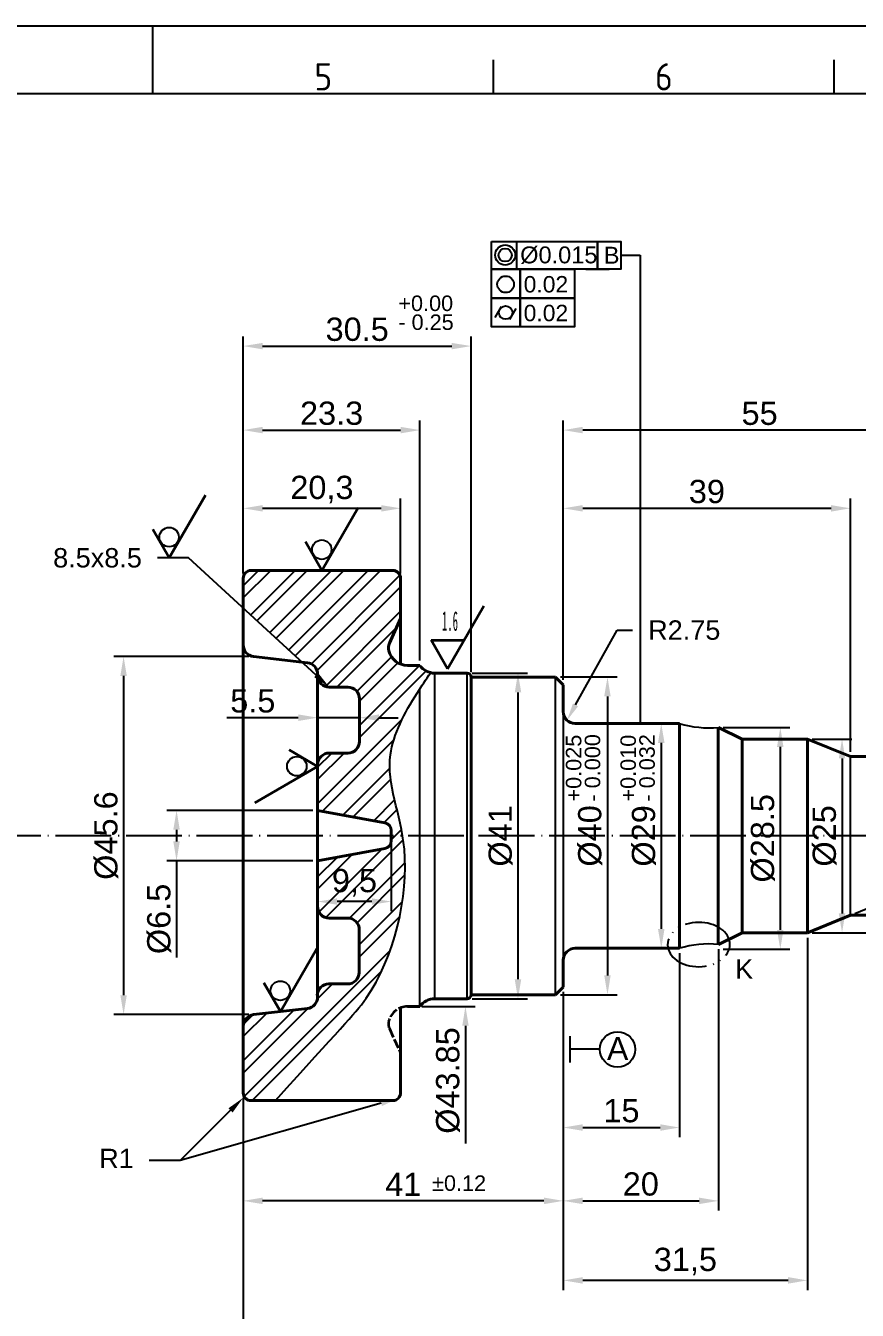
# Model space of a CAD drawing. Header units: millimetres. Extents: x 4780 to 5149, y 1689 to 1950.
# Drawn here: x 4947.7 to 5055, y 1784.4 to 1950.1 of the extents above; entities that cross this region are included whole.
import ezdxf
from ezdxf import colors
from ezdxf.entities.mleader import LeaderData, LeaderLine
from ezdxf.enums import TextEntityAlignment as Align
from ezdxf.math import Vec2, Vec3

# ---------------------------------------------------------------- set-up
doc = ezdxf.new("R2010")
doc.units = ezdxf.units.MM
for name, pattern in [('ACAD_ISO02W100', [15, 12, -3]), ('ACAD_ISO04W100', [30, 24, -3, 0, -3]), ('ACAD_ISO05W100', [33, 24, -3, 0, -3, 0, -3])]:
    doc.linetypes.add(name, pattern=pattern)
for name, color, linetype, lineweight in [('AM_0', 7, 'Continuous', 40), ('AM_4', 1, 'ACAD_ISO04W100', 25), ('AM_5', 3, 'Continuous', 25), ('AM_8', 40, 'ACAD_ISO02W100', 35), ('AM_BOR', 2, 'ACAD_ISO05W100', 35)]:
    doc.layers.add(name, color=color, linetype=linetype, lineweight=lineweight)
doc.styles.add('ACISOTS', font='isocp.shx', dxfattribs={"height": 1})
doc.styles.get("Standard").update_dxf_attribs({"font": 'arial.ttf'})
doc.styles.add('UserTxtStyle3', font='', dxfattribs={"width": 0.4})
doc.styles.get('UserTxtStyle3').set_extended_font_data('FangSong_GB2312')
doc.dimstyles.new('ISO-25', dxfattribs={"dimtxt": 3, "dimasz": 2.5, "dimexe": 1.25, "dimexo": 0.625, "dimtad": 1, "dimtxsty": 'Standard', "dimcen": 2.5, "dimadec": 0, "dimazin": 0, "dimtfac": 1, "dimtmove": 0, "dimatfit": 3, "dimfxl": 1, "dimarcsym": 0})

# ---------------------------------------------------------------- blocks, each defined once
blk = doc.blocks.new('A3 ZTL')
blk.add_line((401.17, 280.82), (19.57, 280.82))
at = {"layer": 'AM_BOR', "color": 135, "linetype": 'Continuous', "lineweight": 25}
blk.add_line((0, 290.61), (410.96, 290.61), dxfattribs=at)
at = {"layer": 'AM_BOR', "color": 135, "lineweight": 25}
for p, q in [((205.48, 280.82), (205.48, 290.61)), ((254.4, 280.82), (254.4, 285.71)), ((303.33, 280.82), (303.33, 285.71))]:
    blk.add_line(p, q, dxfattribs=at)
at = {"layer": 'AM_BOR', "color": 135, "lineweight": 25, "style": 'ACISOTS'}
for s, p in [('5', (229.94, 283.27)), ('6', (278.86, 283.27))]:
    blk.add_text(s, height=3.91, dxfattribs=at).set_placement(p, align=Align.MIDDLE)
blk = doc.blocks.new('*D206')
at = {"layer": 'AM_5', "color": 0, "lineweight": -2}
for p, q in [((5049.2, 1858.05), (5054.3, 1858.05)), ((5053.05, 1855.55), (5053.05, 1835.55)), ((5049.2, 1833.05), (5054.3, 1833.05))]:
    blk.add_line(p, q, dxfattribs=at)
at = {"layer": 'AM_5', "color": 0}
for points in [[(5052.63, 1855.55), (5053.46, 1855.55), (5053.05, 1858.05)], [(5052.63, 1835.55), (5053.46, 1835.55), (5053.05, 1833.05)]]:
    blk.add_solid(points, dxfattribs=at)
at = {"layer": 'Defpoints', "color": 0}
for p in [(5048.58, 1858.05), (5048.58, 1833.05), (5053.05, 1833.05)]:
    blk.add_point(p, dxfattribs=at)
at = {"layer": 'AM_5', "color": 0, "insert": (5050.81, 1845.55), "char_height": 3, "attachment_point": 5, "rotation": 90}
blk.add_mtext('%%C25', dxfattribs=at)
blk = doc.blocks.new('*D208')
at = {"layer": 'AM_5', "color": 0, "lineweight": -2}
for p, q in [((5029.09, 1860.05), (5028.47, 1860.05)), ((5029.72, 1857.55), (5029.72, 1833.55)), ((5029.09, 1831.05), (5028.47, 1831.05))]:
    blk.add_line(p, q, dxfattribs=at)
at = {"layer": 'AM_5', "color": 0}
for points in [[(5029.3, 1857.55), (5030.14, 1857.55), (5029.72, 1860.05)], [(5029.3, 1833.55), (5030.14, 1833.55), (5029.72, 1831.05)]]:
    blk.add_solid(points, dxfattribs=at)
at = {"layer": 'Defpoints', "color": 0}
for p in [(5029.72, 1860.05), (5029.72, 1831.05), (5029.72, 1831.05)]:
    blk.add_point(p, dxfattribs=at)
at = {"layer": 'AM_5', "color": 0, "insert": (5027.48, 1845.55), "char_height": 3, "attachment_point": 5, "rotation": 90}
blk.add_mtext('%%C29', dxfattribs=at)
blk = doc.blocks.new('*D210')
at = {"layer": 'AM_5', "color": 0, "lineweight": -2}
for p, q in [((5016.7, 1866.05), (5024.03, 1866.05)), ((5022.78, 1863.55), (5022.78, 1827.55)), ((5016.7, 1825.05), (5024.03, 1825.05))]:
    blk.add_line(p, q, dxfattribs=at)
at = {"layer": 'AM_5', "color": 0}
for points in [[(5022.36, 1863.55), (5023.19, 1863.55), (5022.78, 1866.05)], [(5022.36, 1827.55), (5023.19, 1827.55), (5022.78, 1825.05)]]:
    blk.add_solid(points, dxfattribs=at)
at = {"layer": 'Defpoints', "color": 0}
for p in [(5016.08, 1866.05), (5016.08, 1825.05), (5022.78, 1825.05)]:
    blk.add_point(p, dxfattribs=at)
at = {"layer": 'AM_5', "color": 0, "insert": (5020.54, 1845.55), "char_height": 3, "attachment_point": 5, "rotation": 90}
blk.add_mtext('%%C40', dxfattribs=at)
blk = doc.blocks.new('*D211')
at = {"layer": 'AM_5', "color": 0, "lineweight": -2}
for p, q in [((5005.3, 1866.55), (5012.48, 1866.55)), ((5011.23, 1864.05), (5011.23, 1827.05)), ((5005.3, 1824.55), (5012.48, 1824.55))]:
    blk.add_line(p, q, dxfattribs=at)
at = {"layer": 'AM_5', "color": 0}
for points in [[(5010.81, 1864.05), (5011.65, 1864.05), (5011.23, 1866.55)], [(5010.81, 1827.05), (5011.65, 1827.05), (5011.23, 1824.55)]]:
    blk.add_solid(points, dxfattribs=at)
at = {"layer": 'Defpoints', "color": 0}
for p in [(5004.68, 1866.55), (5004.68, 1824.55), (5011.23, 1824.55)]:
    blk.add_point(p, dxfattribs=at)
at = {"layer": 'AM_5', "color": 0, "insert": (5008.99, 1845.55), "char_height": 3, "attachment_point": 5, "rotation": 90}
blk.add_mtext('%%C41', dxfattribs=at)
blk = doc.blocks.new('*D218')
at = {"layer": 'AM_5', "color": 0, "lineweight": -2}
for p, q in [((4976.48, 1868.69), (4959.09, 1868.69)), ((4960.34, 1866.19), (4960.34, 1825)), ((4976.48, 1822.5), (4959.09, 1822.5))]:
    blk.add_line(p, q, dxfattribs=at)
at = {"layer": 'AM_5', "color": 0}
for points in [[(4959.92, 1866.19), (4960.75, 1866.19), (4960.34, 1868.69)], [(4959.92, 1825), (4960.75, 1825), (4960.34, 1822.5)]]:
    blk.add_solid(points, dxfattribs=at)
at = {"layer": 'Defpoints', "color": 0}
for p in [(4977.11, 1868.69), (4960.34, 1822.5), (4977.11, 1822.5)]:
    blk.add_point(p, dxfattribs=at)
at = {"layer": 'AM_5', "color": 0, "insert": (4958.1, 1845.59), "char_height": 3, "attachment_point": 5, "rotation": 90}
blk.add_mtext('%%C45.6', dxfattribs=at)
blk = doc.blocks.new('*D219')
at = {"layer": 'AM_5', "color": 0, "lineweight": -2}
for p, q in [((4975.78, 1879.41), (4975.78, 1889.06)), ((4978.28, 1887.81), (4993.58, 1887.81)), ((4996.08, 1879.41), (4996.08, 1889.06))]:
    blk.add_line(p, q, dxfattribs=at)
at = {"layer": 'AM_5', "color": 0}
for points in [[(4978.28, 1888.22), (4978.28, 1887.39), (4975.78, 1887.81)], [(4993.58, 1888.22), (4993.58, 1887.39), (4996.08, 1887.81)]]:
    blk.add_solid(points, dxfattribs=at)
at = {"layer": 'Defpoints', "color": 0}
for p in [(4996.08, 1887.81), (4975.78, 1878.79), (4996.08, 1878.79)]:
    blk.add_point(p, dxfattribs=at)
at = {"layer": 'AM_5', "color": 0, "insert": (4985.93, 1890.23), "char_height": 3, "attachment_point": 5}
blk.add_mtext('20,3', dxfattribs=at)
blk = doc.blocks.new('*D220')
at = {"layer": 'AM_5', "color": 0, "lineweight": -2}
for p, q in [((4975.78, 1879.41), (4975.78, 1899.15)), ((4998.58, 1868.17), (4998.58, 1899.15)), ((4978.28, 1897.9), (4996.08, 1897.9))]:
    blk.add_line(p, q, dxfattribs=at)
at = {"layer": 'AM_5', "color": 0}
for points in [[(4978.28, 1898.32), (4978.28, 1897.48), (4975.78, 1897.9)], [(4996.08, 1898.32), (4996.08, 1897.48), (4998.58, 1897.9)]]:
    blk.add_solid(points, dxfattribs=at)
at = {"layer": 'Defpoints', "color": 0}
for p in [(4998.58, 1897.9), (4975.78, 1878.79), (4998.58, 1867.55)]:
    blk.add_point(p, dxfattribs=at)
at = {"layer": 'AM_5', "color": 0, "insert": (4987.18, 1900.06), "char_height": 3, "attachment_point": 5}
blk.add_mtext('23.3', dxfattribs=at)
blk = doc.blocks.new('*D221')
at = {"layer": 'AM_5', "color": 0, "lineweight": -2}
for p, q in [((4975.78, 1879.41), (4975.78, 1909.99)), ((5005.18, 1866.67), (5005.18, 1909.99)), ((4978.28, 1908.74), (5002.68, 1908.74))]:
    blk.add_line(p, q, dxfattribs=at)
at = {"layer": 'AM_5', "color": 0}
for points in [[(4978.28, 1909.15), (4978.28, 1908.32), (4975.78, 1908.74)], [(5002.68, 1909.15), (5002.68, 1908.32), (5005.18, 1908.74)]]:
    blk.add_solid(points, dxfattribs=at)
at = {"layer": 'Defpoints', "color": 0}
for p in [(5005.18, 1908.74), (4975.78, 1878.79), (5005.18, 1866.05)]:
    blk.add_point(p, dxfattribs=at)
at = {"layer": 'AM_5', "color": 0, "insert": (4990.48, 1910.89), "char_height": 3, "attachment_point": 5}
blk.add_mtext('30.5', dxfattribs=at)
blk = doc.blocks.new('*D222')
at = {"layer": 'AM_5', "color": 0, "lineweight": -2}
for p, q in [((5017.08, 1865.67), (5017.08, 1889.06)), ((5019.58, 1887.81), (5051.64, 1887.81)), ((5054.14, 1856.4), (5054.14, 1889.06))]:
    blk.add_line(p, q, dxfattribs=at)
at = {"layer": 'AM_5', "color": 0}
for points in [[(5019.58, 1888.22), (5019.58, 1887.39), (5017.08, 1887.81)], [(5051.64, 1888.22), (5051.64, 1887.39), (5054.14, 1887.81)]]:
    blk.add_solid(points, dxfattribs=at)
at = {"layer": 'Defpoints', "color": 0}
for p in [(5054.14, 1887.81), (5017.08, 1865.05), (5054.14, 1855.77)]:
    blk.add_point(p, dxfattribs=at)
at = {"layer": 'AM_5', "color": 0, "insert": (5035.61, 1889.96), "char_height": 3, "attachment_point": 5}
blk.add_mtext('39', dxfattribs=at)
blk = doc.blocks.new('*D223')
at = {"layer": 'AM_5', "color": 0, "lineweight": -2}
for p, q in [((5017.08, 1888.43), (5017.08, 1899.15)), ((5067.75, 1856.4), (5067.75, 1899.15)), ((5065.25, 1897.9), (5019.58, 1897.9))]:
    blk.add_line(p, q, dxfattribs=at)
at = {"layer": 'AM_5', "color": 0}
for points in [[(5019.58, 1898.32), (5019.58, 1897.48), (5017.08, 1897.9)], [(5065.25, 1898.32), (5065.25, 1897.48), (5067.75, 1897.9)]]:
    blk.add_solid(points, dxfattribs=at)
at = {"layer": 'Defpoints', "color": 0}
for p in [(5017.08, 1897.9), (5017.08, 1887.81), (5067.75, 1855.77)]:
    blk.add_point(p, dxfattribs=at)
at = {"layer": 'AM_5', "color": 0, "insert": (5042.41, 1900.05), "char_height": 3, "attachment_point": 5}
blk.add_mtext('55', dxfattribs=at)
blk = doc.blocks.new('*D226')
at = {"layer": 'AM_5', "color": 0, "lineweight": -2}
for p, q in [((5017.08, 1825.42), (5017.08, 1797.22)), ((4975.78, 1811.77), (4975.78, 1797.22)), ((5014.58, 1798.47), (4978.28, 1798.47))]:
    blk.add_line(p, q, dxfattribs=at)
at = {"layer": 'AM_5', "color": 0}
for points in [[(4978.28, 1798.89), (4978.28, 1798.05), (4975.78, 1798.47)], [(5014.58, 1798.89), (5014.58, 1798.05), (5017.08, 1798.47)]]:
    blk.add_solid(points, dxfattribs=at)
at = {"layer": 'Defpoints', "color": 0}
for p in [(5017.08, 1826.05), (4975.78, 1812.4), (4975.78, 1798.47)]:
    blk.add_point(p, dxfattribs=at)
at = {"layer": 'AM_5', "color": 0, "insert": (4996.43, 1800.6), "char_height": 3, "attachment_point": 5}
blk.add_mtext('41', dxfattribs=at)
blk = doc.blocks.new('*D227')
at = {"layer": 'AM_5', "color": 0, "lineweight": -2}
for p, q in [((5032.08, 1830.42), (5032.08, 1806.68)), ((5017.08, 1824.8), (5017.08, 1806.68)), ((5019.58, 1807.93), (5029.58, 1807.93))]:
    blk.add_line(p, q, dxfattribs=at)
at = {"layer": 'AM_5', "color": 0}
for points in [[(5019.58, 1808.35), (5019.58, 1807.51), (5017.08, 1807.93)], [(5029.58, 1808.35), (5029.58, 1807.51), (5032.08, 1807.93)]]:
    blk.add_solid(points, dxfattribs=at)
at = {"layer": 'Defpoints', "color": 0}
for p in [(5032.08, 1831.05), (5017.08, 1825.42), (5032.08, 1807.93)]:
    blk.add_point(p, dxfattribs=at)
at = {"layer": 'AM_5', "color": 0, "insert": (5024.58, 1810.09), "char_height": 3, "attachment_point": 5}
blk.add_mtext('15', dxfattribs=at)
blk = doc.blocks.new('*D228')
at = {"layer": 'AM_5', "color": 0, "lineweight": -2}
for p, q in [((5037.09, 1830.93), (5037.09, 1797.22)), ((5017.08, 1807.31), (5017.08, 1797.22)), ((5019.58, 1798.47), (5034.59, 1798.47))]:
    blk.add_line(p, q, dxfattribs=at)
at = {"layer": 'AM_5', "color": 0}
for points in [[(5019.58, 1798.89), (5019.58, 1798.05), (5017.08, 1798.47)], [(5034.59, 1798.89), (5034.59, 1798.05), (5037.09, 1798.47)]]:
    blk.add_solid(points, dxfattribs=at)
at = {"layer": 'Defpoints', "color": 0}
for p in [(5037.09, 1831.56), (5017.08, 1807.93), (5037.09, 1798.47)]:
    blk.add_point(p, dxfattribs=at)
at = {"layer": 'AM_5', "color": 0, "insert": (5027.08, 1800.63), "char_height": 3, "attachment_point": 5}
blk.add_mtext('20', dxfattribs=at)
blk = doc.blocks.new('*D229')
at = {"layer": 'AM_5', "color": 0, "lineweight": -2}
for p, q in [((5048.58, 1832.42), (5048.58, 1786.96)), ((5017.08, 1797.85), (5017.08, 1786.96)), ((5046.08, 1788.21), (5019.58, 1788.21))]:
    blk.add_line(p, q, dxfattribs=at)
at = {"layer": 'AM_5', "color": 0}
for points in [[(5019.58, 1788.63), (5019.58, 1787.79), (5017.08, 1788.21)], [(5046.08, 1788.63), (5046.08, 1787.79), (5048.58, 1788.21)]]:
    blk.add_solid(points, dxfattribs=at)
at = {"layer": 'Defpoints', "color": 0}
for p in [(5048.58, 1833.05), (5017.08, 1798.47), (5017.08, 1788.21)]:
    blk.add_point(p, dxfattribs=at)
at = {"layer": 'AM_5', "color": 0, "insert": (5032.83, 1790.64), "char_height": 3, "attachment_point": 5}
blk.add_mtext('31,5', dxfattribs=at)
blk = doc.blocks.new('*D230')
at = {"layer": 'AM_5', "color": 0, "lineweight": -2}
for p, q in [((5095.07, 1814.41), (5095.07, 1776.38)), ((4975.78, 1811.77), (4975.78, 1776.38)), ((4978.28, 1777.63), (5092.57, 1777.63))]:
    blk.add_line(p, q, dxfattribs=at)
at = {"layer": 'AM_5', "color": 0}
for points in [[(4978.28, 1778.04), (4978.28, 1777.21), (4975.78, 1777.63)], [(5092.57, 1778.04), (5092.57, 1777.21), (5095.07, 1777.63)]]:
    blk.add_solid(points, dxfattribs=at)
at = {"layer": 'Defpoints', "color": 0}
for p in [(5095.07, 1815.03), (4975.78, 1812.4), (5095.07, 1777.63)]:
    blk.add_point(p, dxfattribs=at)
at = {"layer": 'AM_5', "color": 0, "insert": (5035.43, 1779.78), "char_height": 3, "attachment_point": 5}
blk.add_mtext('120', dxfattribs=at)
blk = doc.blocks.new('*D232')
at = {"layer": 'AM_5', "color": 0, "lineweight": -2}
for p, q in [((4985.38, 1861.43), (4985.38, 1862.05)), ((4990.78, 1861.12), (4990.78, 1862.05)), ((4982.88, 1860.8), (4973.64, 1860.8)), ((4990.78, 1860.8), (4985.38, 1860.8)), ((4993.28, 1860.8), (4995.78, 1860.8))]:
    blk.add_line(p, q, dxfattribs=at)
at = {"layer": 'AM_5', "color": 0}
for points in [[(4982.88, 1861.22), (4982.88, 1860.38), (4985.38, 1860.8)], [(4993.28, 1861.22), (4993.28, 1860.38), (4990.78, 1860.8)]]:
    blk.add_solid(points, dxfattribs=at)
at = {"layer": 'Defpoints', "color": 0}
for p in [(4985.38, 1860.8), (4985.38, 1860.8), (4990.78, 1860.49)]:
    blk.add_point(p, dxfattribs=at)
at = {"layer": 'AM_5', "color": 0, "insert": (4977.01, 1862.95), "char_height": 3, "attachment_point": 5}
blk.add_mtext('5.5', dxfattribs=at)
blk = doc.blocks.new('*D233')
at = {"layer": 'AM_5', "color": 0, "lineweight": -2}
for p, q in [((4984.75, 1848.84), (4965.92, 1848.84)), ((4967.17, 1846.34), (4967.17, 1844.84)), ((4984.75, 1842.34), (4965.92, 1842.34)), ((4967.17, 1842.34), (4967.17, 1829.85))]:
    blk.add_line(p, q, dxfattribs=at)
at = {"layer": 'AM_5', "color": 0}
for points in [[(4966.75, 1846.34), (4967.59, 1846.34), (4967.17, 1848.84)], [(4966.75, 1844.84), (4967.59, 1844.84), (4967.17, 1842.34)]]:
    blk.add_solid(points, dxfattribs=at)
at = {"layer": 'Defpoints', "color": 0}
for p in [(4985.38, 1848.84), (4967.17, 1842.34), (4985.38, 1842.34)]:
    blk.add_point(p, dxfattribs=at)
at = {"layer": 'AM_5', "color": 0, "insert": (4964.93, 1834.84), "char_height": 3, "attachment_point": 5, "rotation": 90}
blk.add_mtext('%%C6.5', dxfattribs=at)
blk = doc.blocks.new('*D234')
at = {"layer": 'AM_5', "color": 0, "lineweight": -2}
for p, q in [((4994.88, 1844.97), (4994.88, 1835.83)), ((4985.38, 1837.71), (4985.38, 1838.33)), ((4992.38, 1837.08), (4987.88, 1837.08))]:
    blk.add_line(p, q, dxfattribs=at)
at = {"layer": 'AM_5', "color": 0}
for points in [[(4987.88, 1837.5), (4987.88, 1836.67), (4985.38, 1837.08)], [(4992.38, 1837.5), (4992.38, 1836.67), (4994.88, 1837.08)]]:
    blk.add_solid(points, dxfattribs=at)
at = {"layer": 'Defpoints', "color": 0}
for p in [(4994.88, 1845.59), (4985.38, 1837.08), (4985.38, 1837.08)]:
    blk.add_point(p, dxfattribs=at)
at = {"layer": 'AM_5', "color": 0, "insert": (4990.13, 1839.51), "char_height": 3, "attachment_point": 5}
blk.add_mtext('9,5', dxfattribs=at)
blk = doc.blocks.new('*D235')
at = {"layer": 'AM_5', "color": 0, "lineweight": -2}
for p, q in [((5054.72, 1835.56), (5063.21, 1839.02)), ((5049.2, 1833.05), (5064.38, 1833.05)), ((5062.91, 1830.56), (5061.74, 1823.81))]:
    blk.add_line(p, q, dxfattribs=at)
for start, end in [(9.8556, 12.3505), (350.1444, 0)]:
    blk.add_arc((5048.58, 1833.05), 14.55, start, end, dxfattribs=at)
at = {"layer": 'AM_5', "color": 0}
for points in [[(5062.39, 1836.04), (5063.19, 1836.29), (5062.05, 1838.55)], [(5063.33, 1835.58), (5062.5, 1835.5), (5063.13, 1833.05)]]:
    blk.add_solid(points, dxfattribs=at)
at = {"layer": 'Defpoints', "color": 0}
for p in [(5062.64, 1836.77), (5054.14, 1835.32), (5040.16, 1833.05), (5048.58, 1833.05), (5048.58, 1833.05)]:
    blk.add_point(p, dxfattribs=at)
at = {"layer": 'AM_5', "color": 0, "insert": (5064.45, 1826.81), "char_height": 3, "attachment_point": 5, "rotation": 260.1444}
blk.add_mtext('15%%d', dxfattribs=at)
blk = doc.blocks.new('*D238')
at = {"layer": 'AM_5', "color": 0, "lineweight": -2}
for p, q in [((4850.22, 1876.72), (4843.85, 1884.06)), ((4850.83, 1845.59), (4826.32, 1845.59))]:
    blk.add_line(p, q, dxfattribs=at)
blk.add_arc((4877.28, 1845.59), 49.71, 133.8816, 177.1184, dxfattribs=at)
at = {"layer": 'AM_5', "color": 0}
for points in [[(4842.54, 1881.73), (4843.11, 1881.12), (4844.67, 1883.11)], [(4828.05, 1848.08), (4827.22, 1848.1), (4827.57, 1845.59)]]:
    blk.add_solid(points, dxfattribs=at)
at = {"layer": 'Defpoints', "color": 0}
for p in [(4850.63, 1876.25), (4861.29, 1863.99), (4829.58, 1859.57), (4851.45, 1845.59), (5112.5, 1845.59)]:
    blk.add_point(p, dxfattribs=at)
at = {"layer": 'AM_5', "color": 0, "insert": (4830.13, 1867.2), "char_height": 3, "attachment_point": 5, "rotation": 65.3789}
blk.add_mtext('49°', dxfattribs=at)
blk = doc.blocks.new('*D239')
at = {"layer": 'AM_5', "color": 0, "lineweight": -2}
for p, q in [((4850.83, 1845.59), (4826.33, 1845.59)), ((4850.22, 1814.59), (4843.82, 1807.22))]:
    blk.add_line(p, q, dxfattribs=at)
blk.add_arc((4877.17, 1845.59), 49.59, 182.8886, 226.1114, dxfattribs=at)
at = {"layer": 'AM_5', "color": 0}
for points in [[(4827.23, 1843.08), (4828.06, 1843.1), (4827.58, 1845.59)], [(4843.07, 1810.16), (4842.51, 1809.54), (4844.64, 1808.17)]]:
    blk.add_solid(points, dxfattribs=at)
at = {"layer": 'Defpoints', "color": 0}
for p in [(4851.45, 1845.59), (5112.5, 1845.59), (4829.58, 1831.65), (4861.29, 1827.33), (4850.63, 1815.06)]:
    blk.add_point(p, dxfattribs=at)
at = {"layer": 'AM_5', "color": 0, "insert": (4834.01, 1825.92), "char_height": 3, "attachment_point": 5, "rotation": 294.5}
blk.add_mtext('49°', dxfattribs=at)
blk = doc.blocks.new('*D240')
at = {"layer": 'AM_5', "color": 0, "lineweight": -2}
blk.add_line((4913.53, 1865.25), (4922.41, 1870), dxfattribs=at)
blk.add_arc((4876.82, 1845.59), 50.46, 2.8387, 25.3238, dxfattribs=at)
at = {"layer": 'AM_5', "color": 0}
for points in [[(4922.06, 1866.99), (4922.81, 1867.37), (4921.31, 1869.41)], [(4927.64, 1848.1), (4926.8, 1848.08), (4927.28, 1845.59)]]:
    blk.add_solid(points, dxfattribs=at)
at = {"layer": 'Defpoints', "color": 0}
for p in [(4912.98, 1864.95), (4898.64, 1857.28), (4926.61, 1853.82), (4851.45, 1845.59), (5112.5, 1845.59)]:
    blk.add_point(p, dxfattribs=at)
at = {"layer": 'AM_5', "color": 0, "insert": (4927.86, 1858.4), "char_height": 3, "attachment_point": 5, "rotation": 284.0813}
blk.add_mtext("28%%d30'", dxfattribs=at)
blk = doc.blocks.new('*D241')
at = {"layer": 'AM_5', "color": 0, "lineweight": -2}
blk.add_line((4913.53, 1826.07), (4922.44, 1821.3), dxfattribs=at)
blk.add_arc((4877.06, 1845.59), 50.23, 334.6897, 357.1478, dxfattribs=at)
at = {"layer": 'AM_5', "color": 0}
for points in [[(4926.8, 1843.1), (4927.64, 1843.08), (4927.28, 1845.59)], [(4922.83, 1823.93), (4922.09, 1824.31), (4921.34, 1821.89)]]:
    blk.add_solid(points, dxfattribs=at)
at = {"layer": 'Defpoints', "color": 0}
for p in [(4851.45, 1845.59), (5112.5, 1845.59), (4898.64, 1834.04), (4924.61, 1829.43), (4912.98, 1826.36)]:
    blk.add_point(p, dxfattribs=at)
at = {"layer": 'AM_5', "color": 0, "insert": (4923.68, 1833.9), "char_height": 3, "attachment_point": 5, "rotation": 75.9187}
blk.add_mtext("28%%D30'   ", dxfattribs=at)
blk = doc.blocks.new('*D244')
at = {"layer": 'AM_5', "color": 0, "lineweight": -2}
for p, q in [((5037.7, 1859.54), (5046.33, 1859.54)), ((5045.08, 1857.04), (5045.08, 1833.43)), ((5037.71, 1830.93), (5046.33, 1830.93))]:
    blk.add_line(p, q, dxfattribs=at)
at = {"layer": 'AM_5', "color": 0}
for points in [[(5044.66, 1857.04), (5045.49, 1857.04), (5045.08, 1859.54)], [(5044.66, 1833.43), (5045.49, 1833.43), (5045.08, 1830.93)]]:
    blk.add_solid(points, dxfattribs=at)
at = {"layer": 'Defpoints', "color": 0}
for p in [(5037.08, 1859.54), (5037.09, 1830.93), (5045.08, 1830.93)]:
    blk.add_point(p, dxfattribs=at)
at = {"layer": 'AM_5', "color": 0, "insert": (5042.84, 1845.24), "char_height": 3, "attachment_point": 5, "rotation": 90}
blk.add_mtext('%%C28.5', dxfattribs=at)

msp = doc.modelspace()

# ---------------------------------------------------------------- hatches: boundary and pattern name
at = {"layer": 'AM_5'}
h = msp.add_hatch(dxfattribs=at)
h.set_pattern_fill('ANSI32', color=256, scale=0.35, style=0)
h.set_pattern_definition([(45, (642.4973, 33.8574), (-2.3573172, 2.3573172), []), (45, (644.0688, 33.8574), (-2.3573172, 2.3573172), [])])
edge = h.paths.add_edge_path()
edge.add_line((4990.779, 1863.243), (4990.779, 1857.743))
edge.add_arc((4989.279, 1857.743), 1.5, -90, 0, ccw=False)
edge.add_line((4989.279, 1856.243), (4986.879, 1856.243))
edge.add_arc((4986.879, 1854.743), 1.5, 90, 180)
edge.add_line((4985.379, 1854.743), (4985.379, 1848.843))
edge.add_line((4985.379, 1848.843), (4994.06, 1847.244))
edge.add_arc((4993.879, 1846.261), 1, 0, 79.56252, ccw=False)
edge.add_line((4994.879, 1846.261), (4994.879, 1845.593))
edge.add_line((4994.879, 1845.593), (4996.339, 1845.593))
edge.add_spline(control_points=[(4996.339, 1845.593), (4995.687, 1849.482), (4993.241, 1854.977), (4997.065, 1862.352), (4999.363, 1865.744), (4999.968, 1866.602)], knot_values=[31.3337741, 31.3337741, 31.3337741, 31.3337741, 43.4165662, 52.5275531, 55.6768274, 55.6768274, 55.6768274, 55.6768274], degree=3, periodic=0)
edge.add_arc((5000.467, 1868.829), 2.282, 214.18244, 257.37119, ccw=False)
edge.add_line((4998.579, 1867.547), (4996.978, 1867.547))
edge.add_arc((4996.978, 1870.047), 2.5, 194.57755, 270, ccw=False)
edge.add_arc((4996.01, 1869.795), 1.5, 155.69729, 194.57755, ccw=False)
edge.add_line((4994.643, 1870.413), (4996.079, 1873.593))
edge.add_line((4996.079, 1873.593), (4996.079, 1878.788))
edge.add_arc((4995.079, 1878.788), 1, 0, 90)
edge.add_line((4995.079, 1879.788), (4976.779, 1879.788))
edge.add_arc((4976.779, 1878.788), 1, 90, 180)
edge.add_line((4975.779, 1878.788), (4975.779, 1874.918))
edge.add_line((4975.779, 1874.918), (4983.353, 1867.976))
edge.add_line((4983.353, 1867.976), (4984.05, 1867.896))
edge.add_arc((4983.879, 1866.405), 1.5, 0, 83.46337, ccw=False)
edge.add_line((4985.379, 1866.405), (4985.379, 1866.243))
edge.add_arc((4986.879, 1866.243), 1.5, 180, 270)
edge.add_line((4986.879, 1864.743), (4989.279, 1864.743))
edge.add_arc((4989.279, 1863.243), 1.5, 0, 90, ccw=False)
edge = h.paths.add_edge_path()
edge.add_arc((4977.279, 1821.005), 1.5, 96.53663, 180)
edge.add_line((4975.779, 1821.005), (4975.779, 1812.399))
edge.add_arc((4976.779, 1812.399), 1, 180, 270)
edge.add_line((4976.779, 1811.399), (4979.919, 1811.399))
edge.add_spline(control_points=[(4979.919, 1811.399), (4988.192, 1820.659), (4994.469, 1826.355), (4997.31, 1838.587), (4996.435, 1845.021), (4996.339, 1845.593)], knot_values=[4.3008979, 4.3008979, 4.3008979, 4.3008979, 11.900803, 29.5554748, 31.3337741, 31.3337741, 31.3337741, 31.3337741], degree=3, periodic=0)
edge.add_line((4996.339, 1845.593), (4994.879, 1845.593))
edge.add_line((4994.879, 1845.593), (4994.879, 1844.926))
edge.add_arc((4993.879, 1844.926), 1, -79.56252, 0, ccw=False)
edge.add_line((4994.06, 1843.943), (4985.379, 1842.343))
edge.add_line((4985.379, 1842.343), (4985.379, 1836.207))
edge.add_arc((4986.858, 1836.457), 1.5, 189.58959, 269.86865)
edge.add_line((4986.855, 1834.957), (4989.255, 1834.952))
edge.add_arc((4989.251, 1833.452), 1.5, -0.13135, 89.86865, ccw=False)
edge.add_line((4990.751, 1833.448), (4990.739, 1827.948))
edge.add_arc((4989.239, 1827.952), 1.5, 269.86865, 359.86865, ccw=False)
edge.add_line((4989.235, 1826.452), (4986.835, 1826.457))
edge.add_arc((4986.832, 1824.957), 1.5, 89.86865, 165.56946)
edge.add_line((4985.379, 1825.331), (4985.379, 1824.781))
edge.add_arc((4983.879, 1824.781), 1.5, -83.46337, 0, ccw=False)
edge.add_line((4984.05, 1823.291), (4977.109, 1822.496))
h.paths.add_polyline_path([(4986.463, 1836.664), (4993.789, 1836.664), (4993.789, 1842.846), (4986.463, 1842.846)], flags=24)

# ---------------------------------------------------------------- linework, layer by layer
at = {"layer": 'AM_0'}
for p, q in [((4995.079, 1879.788), (4976.779, 1879.788)), ((4975.779, 1878.788), (4975.779, 1812.399)), ((4996.079, 1878.788), (4996.079, 1867.714)), ((4994.643, 1870.413), (4996.079, 1873.593)), ((4996.082, 1872.048), (4996.081, 1872.047)), ((4977.109, 1868.691), (4984.05, 1867.896)), ((4985.379, 1866.405), (4985.379, 1866.243)), ((4985.379, 1866.243), (4985.379, 1824.781)), ((4998.579, 1867.547), (4996.978, 1867.547)), ((5000.482, 1866.547), (5004.679, 1866.547)), ((5005.179, 1866.047), (5016.078, 1866.047)), ((5005.179, 1845.548), (5005.179, 1866.047)), ((5016.078, 1866.047), (5017.078, 1865.047)), ((4989.279, 1864.743), (4986.879, 1864.743)), ((5017.078, 1861.579), (5017.078, 1865.047)), ((4990.779, 1863.243), (4990.779, 1857.743)), ((5018.609, 1860.047), (5032.077, 1860.047)), ((5032.077, 1845.548), (5032.077, 1860.047)), ((5037.076, 1845.548), (5037.076, 1859.541)), ((5037.088, 1859.539), (5040.159, 1858.048)), ((5040.159, 1858.048), (5048.576, 1858.048)), ((5040.159, 1858.048), (5040.159, 1845.548)), ((5048.576, 1845.548), (5048.576, 1858.048)), ((5048.576, 1858.048), (5054.144, 1855.774)), ((4989.279, 1856.243), (4986.879, 1856.243)), ((5067.75, 1855.774), (5054.144, 1855.774)), ((4985.379, 1848.843), (4985.379, 1842.343)), ((4985.379, 1848.843), (4994.06, 1847.244)), ((4994.879, 1846.261), (4994.879, 1844.926)), ((5005.179, 1845.548), (5005.179, 1825.05)), ((5032.077, 1845.548), (5032.077, 1831.049)), ((5037.076, 1845.548), (5037.076, 1831.556)), ((5040.159, 1833.049), (5040.159, 1845.548)), ((5048.576, 1845.548), (5048.576, 1833.049)), ((4985.379, 1842.343), (4994.06, 1843.943)), ((4989.255, 1834.952), (4986.855, 1834.957)), ((5048.576, 1833.049), (5054.144, 1835.323)), ((5067.75, 1835.323), (5054.144, 1835.323)), ((4990.739, 1827.948), (4990.751, 1833.448)), ((5037.088, 1831.558), (5040.159, 1833.049)), ((5040.159, 1833.049), (5048.576, 1833.049)), ((5018.609, 1831.049), (5032.077, 1831.049)), ((5017.078, 1829.518), (5017.078, 1826.05)), ((4989.235, 1826.452), (4986.835, 1826.457)), ((5005.179, 1825.05), (5016.078, 1825.05)), ((5016.078, 1825.05), (5017.078, 1826.05)), ((4977.109, 1822.496), (4984.05, 1823.291)), ((4996.079, 1812.399), (4996.079, 1823.383)), ((4998.579, 1823.55), (4996.978, 1823.55)), ((4998.579, 1823.55), (4997.829, 1823.55)), ((4997.829, 1823.55), (4998.579, 1823.55)), ((5000.482, 1824.55), (5004.679, 1824.55)), ((4996.082, 1819.138), (4996.081, 1819.14)), ((4976.779, 1811.399), (4995.079, 1811.399))]:
    msp.add_line(p, q, dxfattribs=at)
at = {"layer": 'AM_0', "lineweight": 25}
for p, q in [((5000.482, 1824.55), (5000.482, 1866.547)), ((5004.679, 1824.55), (5004.679, 1866.547)), ((5016.078, 1825.05), (5016.078, 1866.047)), ((4998.579, 1823.55), (4998.579, 1864.559)), ((5017.078, 1861.579), (5017.078, 1829.518)), ((5054.144, 1835.323), (5054.144, 1855.774))]:
    msp.add_line(p, q, dxfattribs=at)
at = {"layer": 'AM_0'}
for centre, radius, start, end in [((4976.779, 1878.788), 1, 90, 180), ((4995.079, 1878.788), 1, 0, 90), ((4977.279, 1870.181), 1.5, 180, 263.46337), ((4996.01, 1869.795), 1.5, 155.69729, 194.57755), ((4996.978, 1870.047), 2.5, 194.57755, 270), ((4983.879, 1866.405), 1.5, 0, 83.46337), ((4986.879, 1866.243), 1.5, 180, 270), ((5000.467, 1868.829), 2.282, 214.18244, 270.38066), ((5004.679, 1866.047), 0.5, 0, 90), ((4989.279, 1863.243), 1.5, 0, 90), ((5018.609, 1861.579), 1.531, 180, 270), ((4989.279, 1857.743), 1.5, 270, 0), ((4986.879, 1854.743), 1.5, 90, 180), ((4993.879, 1846.261), 1, 0, 79.56252), ((4993.879, 1844.926), 1, 280.43748, 0), ((4986.858, 1836.457), 1.5, 179.86865, 269.86865), ((4989.251, 1833.452), 1.5, 359.86865, 89.86865), ((5018.609, 1829.518), 1.531, 90, 180), ((4989.239, 1827.952), 1.5, 269.86865, 359.86865), ((4986.832, 1824.957), 1.5, 89.86865, 179.86865), ((4983.879, 1824.781), 1.5, 276.53663, 0), ((5004.679, 1825.05), 0.5, 270, 0), ((5000.467, 1822.268), 2.282, 89.61934, 145.81756), ((4977.279, 1821.005), 1.5, 96.53663, 180), ((4976.779, 1812.399), 1, 180, 270), ((4995.079, 1812.399), 1, 270, 360)]:
    msp.add_arc(centre, radius, start, end, dxfattribs=at)
at = {"layer": 'AM_0', "lineweight": 25}
for centre, start, end in [((5035.935, 1873.129), 253.56609, 274.84926), ((5035.935, 1817.968), 85.15074, 106.43391)]:
    msp.add_arc(centre, 13.639, start, end, dxfattribs=at)
msp.add_open_spline([(4979.919, 1811.399), (4988.192, 1820.659), (4994.469, 1826.355), (4998.579, 1844.055), (4992.961, 1854.438), (4997.065, 1862.352), (4999.363, 1865.744), (4999.968, 1866.602)], degree=3, knots=[4.3008979, 4.3008979, 4.3008979, 4.3008979, 11.900803, 29.5554748, 43.4165662, 52.5275531, 55.6768274, 55.6768274, 55.6768274, 55.6768274], dxfattribs=at)
at = {"layer": 'AM_4', "lineweight": 25, "ltscale": 0.3}
msp.add_line((4851.453, 1845.593), (5112.498, 1845.593), dxfattribs=at)
at = {"layer": 'AM_5', "lineweight": 25}
for p, q in [((5011.083, 1918.646), (5011.082, 1922.248)), ((5027.014, 1920.447), (5027.014, 1860.047)), ((5019.966, 1918.646), (5022.982, 1918.646)), ((5009.071, 1913.828), (5008.258, 1912.419)), ((5010.95, 1913.592), (5010.137, 1912.183)), ((5017.986, 1816.339), (5017.986, 1819.705)), ((5021.798, 1818.022), (5017.986, 1818.022))]:
    msp.add_line(p, q, dxfattribs=at)
at = {"layer": 'AM_5'}
for p, q in [((5024.49, 1920.447), (5027.014, 1920.447)), ((4998.829, 1823.55), (5005.702, 1823.55)), ((5004.452, 1821.05), (5004.452, 1805.882))]:
    msp.add_line(p, q, dxfattribs=at)
at = {"layer": 'AM_5', "linetype": 'Continuous', "lineweight": 35}
for p, q in [((4966.231, 1881.408), (4970.918, 1889.525)), ((4985.929, 1879.788), (4990.616, 1887.905)), ((4966.231, 1881.408), (4964.101, 1885.097)), ((4985.929, 1879.788), (4983.799, 1883.477)), ((5002.153, 1867.099), (5006.84, 1875.216)), ((5002.153, 1867.099), (5000.023, 1870.789)), ((5000.023, 1870.789), (5004.283, 1870.789)), ((4985.379, 1854.52), (4981.69, 1856.65)), ((4985.379, 1854.52), (4977.262, 1849.834)), ((4980.579, 1822.893), (4985.266, 1831.01)), ((4980.579, 1822.893), (4978.449, 1826.583))]:
    msp.add_line(p, q, dxfattribs=at)
at = {"layer": 'AM_5', "lineweight": 25}
for points in [[(5007.792, 1922.248), (5021.474, 1922.248), (5021.474, 1918.646), (5007.792, 1918.646)], [(5021.474, 1922.248), (5024.49, 1922.248), (5024.49, 1918.646), (5021.474, 1918.646)], [(5007.792, 1918.646), (5011.5, 1918.646), (5011.5, 1914.937), (5007.792, 1914.937)], [(5011.5, 1918.646), (5018.504, 1918.646), (5018.504, 1914.937), (5011.5, 1914.937)], [(5007.792, 1914.937), (5011.5, 1914.937), (5011.5, 1911.229), (5007.792, 1911.229)], [(5011.5, 1914.937), (5018.504, 1914.937), (5018.504, 1911.229), (5011.5, 1911.229)]]:
    msp.add_lwpolyline(points, close=True, dxfattribs=at)
for centre, radius in [((5009.579, 1920.484), 1.296), ((5009.579, 1920.484), 0.851), ((5009.636, 1916.705), 1.074), ((5009.636, 1913.06), 0.869), ((5024.076, 1818.005), 2.279)]:
    msp.add_circle(centre, radius, dxfattribs=at)
at = {"layer": 'AM_5'}
for centre in [(4966.217, 1884.093), (4985.915, 1882.473), (4982.694, 1854.534), (4980.565, 1825.579)]:
    msp.add_circle(centre, 1.253, dxfattribs=at)
msp.add_solid([(5004.036, 1821.05), (5004.869, 1821.05), (5004.452, 1823.55)], dxfattribs=at)
at = {"layer": 'AM_8', "ltscale": 0.1}
msp.add_line((4994.643, 1820.684), (4996.079, 1817.504), dxfattribs=at)
for centre, radius, start, end in [((4996.978, 1821.05), 2.5, 90, 165.42245), ((4996.01, 1821.302), 1.5, 165.42245, 204.30271)]:
    msp.add_arc(centre, radius, start, end, dxfattribs=at)
at = {"layer": 'AM_BOR', "lineweight": 25, "ltscale": 0.3, "extrusion": (0, 0, -1)}
msp.add_ellipse((5034.559, 1831.537), major_axis=(-4.023, -0.028), ratio=0.7108567, start_param=-3.141592653589793, end_param=3.141592653589793, dxfattribs=at)

# ---------------------------------------------------------------- block references
at = {"linetype": 'ByBlock', "lineweight": 0, "xscale": 0.8984250000000003, "yscale": 0.8984250000000003, "zscale": 0.8984250000000003}
msp.add_blockref('A3 ZTL', (4779.524, 1688.982), dxfattribs=at)

# ---------------------------------------------------------------- texts
at = {"layer": 'AM_5', "attachment_point": 1}
for s, width, gutter_width, insert, char_height in [('%%C0.015', 5.48831, 10, (5011.517, 1921.588), 2.175), ('B', 5.48831, 10, (5022.303, 1921.551), 2.175), ('0.02', 5.48831, 10, (5011.963, 1917.773), 2.1134), ('+0.00', 8.73212, 12.5, (4995.793, 1915.261), 2), ('0.02', 5.48831, 10, (5011.963, 1914.064), 2.1134), ('- 0.25', 8.73212, 12.5, (4995.793, 1912.822), 2), ('K', 6.62272, 12.5, (5039.253, 1829.622), 2.5), ('A', 5.48831, 10, (5022.715, 1819.605), 2.966), ('%%P0.12', 8.73212, 12.5, (5000.147, 1801.755), 2)]:
    msp.add_mtext_dynamic_manual_height_columns(s, width=width, gutter_width=gutter_width, heights=[0], dxfattribs=dict(at, insert=insert, char_height=char_height))
at = {"layer": 'AM_5', "linetype": 'Continuous', "lineweight": 25, "insert": (5001.423, 1874.544), "char_height": 2.53249, "attachment_point": 1, "style": 'UserTxtStyle3'}
msp.add_mtext('\\fFangSong_GB2312|b0|i0|p34;1.6', dxfattribs=at)
at = {"layer": 'AM_5', "char_height": 2, "attachment_point": 1, "rotation": 90}
for s, insert in [('+0.025', (5017.405, 1849.981)), ('- 0.000', (5019.843, 1849.981)), ('+0.010', (5024.445, 1849.981)), ('- 0.032', (5026.884, 1849.981))]:
    msp.add_mtext_dynamic_manual_height_columns(s, width=8.73212, gutter_width=12.5, heights=[0], dxfattribs=dict(at, insert=insert))
at = {"layer": 'AM_5', "insert": (5002.212, 1813.993), "char_height": 3, "attachment_point": 5, "rotation": 90}
msp.add_mtext('%%C43.85', dxfattribs=at)

# ---------------------------------------------------------------- dimensions: what is measured, and where the dimension line sits
at = {"layer": 'AM_5'}
for base, p1, p2, text, picture, middle in [((5005.179, 1908.737), (4975.779, 1878.788), (5005.179, 1866.047), '30.5', '*D221', (4990.479, 1910.895)), ((4998.579, 1897.901), (4975.779, 1878.788), (4998.579, 1867.547), '23.3', '*D220', (4987.179, 1900.059)), ((5017.078, 1897.901), (5067.75, 1855.774), (5017.078, 1887.806), '55', '*D223', (5042.414, 1900.052)), ((5054.144, 1887.806), (5017.078, 1865.047), (5054.144, 1855.774), '39', '*D222', (5035.611, 1889.964)), ((4985.379, 1860.801), (4990.779, 1860.493), (4985.379, 1860.801), '5.5', '*D232', (4977.012, 1862.952)), ((5037.088, 1798.47), (5017.078, 1807.931), (5037.088, 1831.558), '20', '*D228', (5027.083, 1800.627)), ((4975.779, 1798.47), (5017.078, 1826.05), (4975.779, 1812.399), '41', '*D226', (4996.429, 1800.601)), ((5095.072, 1777.627), (4975.779, 1812.399), (5095.072, 1815.031), '120', '*D230', (5035.426, 1779.784))]:
    dim = msp.add_linear_dim(base=base, p1=p1, p2=p2, text=text, dimstyle='ISO-25', dxfattribs=at)
    dim.commit()
    dim.dimension.update_dxf_attribs({"geometry": picture, "text_midpoint": middle})
for base, p1, p2, picture, middle in [((4996.079, 1887.806), (4975.779, 1878.788), (4996.079, 1878.788), '*D219', (4985.929, 1890.234)), ((4985.379, 1837.083), (4994.879, 1845.593), (4985.379, 1837.083), '*D234', (4990.129, 1839.511)), ((5017.078, 1788.211), (5048.576, 1833.049), (5017.078, 1798.47), '*D229', (5032.827, 1790.639)), ((5032.077, 1807.931), (5017.078, 1825.425), (5032.077, 1831.049), '*D227', (5024.577, 1810.088))]:
    dim = msp.add_linear_dim(base=base, p1=p1, p2=p2, dimstyle='ISO-25', dxfattribs=at)
    dim.commit()
    dim.dimension.update_dxf_attribs({"geometry": picture, "text_midpoint": middle})
dim = msp.add_angular_dim_2l(base=(4829.577, 1859.574), line1=((4851.453, 1845.593), (5112.498, 1845.593)), line2=((4861.294, 1863.988), (4850.634, 1876.251)), dimstyle='ISO-25', dxfattribs=at)
dim.commit()
dim.dimension.update_dxf_attribs({"geometry": '*D238', "text_midpoint": (4832.09, 1866.305), "dimtype": 162})
for base, line1, line2, text, picture, middle in [((4926.607, 1853.825), ((4851.453, 1845.593), (5112.498, 1845.593)), ((4898.639, 1857.275), (4912.984, 1864.954)), "28%%d30'", '*D240', (4927.86, 1858.396)), ((4924.611, 1829.428), ((4851.453, 1845.593), (5112.498, 1845.593)), ((4898.639, 1834.04), (4912.984, 1826.36)), "28%%D30'   ", '*D241', (4923.681, 1833.899)), ((5062.644, 1836.768), ((5040.159, 1833.049), (5048.576, 1833.049)), ((5048.576, 1833.049), (5054.144, 1835.323)), '15%%d', '*D235', (5064.451, 1826.814))]:
    dim = msp.add_angular_dim_2l(base=base, line1=line1, line2=line2, text=text, dimstyle='ISO-25', dxfattribs=at)
    dim.commit()
    dim.dimension.update_dxf_attribs({"geometry": picture, "text_midpoint": middle})
for base, p1, p2, text, picture, middle in [((4960.336, 1822.496), (4977.109, 1868.691), (4977.109, 1822.496), '%%C45.6', '*D218', (4958.096, 1845.593)), ((5011.23, 1824.55), (5004.679, 1866.547), (5004.679, 1824.55), '%%C41', '*D211', (5008.989, 1845.548)), ((5022.778, 1825.05), (5016.078, 1866.047), (5016.078, 1825.05), '%%C40', '*D210', (5020.538, 1845.548)), ((5029.719, 1831.049), (5029.719, 1860.047), (5029.719, 1831.049), '%%C29', '*D208', (5027.479, 1845.548)), ((5045.078, 1830.933), (5037.076, 1859.541), (5037.088, 1830.933), '%%C28.5', '*D244', (5042.837, 1845.237)), ((5053.048, 1833.049), (5048.576, 1858.048), (5048.576, 1833.049), '%%C25', '*D206', (5050.807, 1845.548)), ((4967.17, 1842.343), (4985.379, 1848.843), (4985.379, 1842.343), '%%C6.5', '*D233', (4964.929, 1834.844))]:
    dim = msp.add_linear_dim(base=base, p1=p1, p2=p2, angle=90, text=text, dimstyle='ISO-25', dxfattribs=at)
    dim.commit()
    dim.dimension.update_dxf_attribs({"geometry": picture, "text_midpoint": middle})
dim = msp.add_angular_dim_2l(base=(4829.581, 1831.647), line1=((4861.294, 1827.327), (4850.634, 1815.064)), line2=((4851.453, 1845.593), (5112.498, 1845.593)), dimstyle='ISO-25', dxfattribs=at)
dim.commit()
dim.dimension.update_dxf_attribs({"geometry": '*D239', "text_midpoint": (4834.008, 1825.922)})

# ---------------------------------------------------------------- leaders
ml = msp.add_multileader_mtext('Standard', dxfattribs=at)
ml.set_content('8.5x8.5', color=256)
ml.set_leader_properties()
ml.build(insert=Vec2(0, 0))
ml.multileader.update_dxf_attribs({"arrow_head_size": 2.3})
ctx = ml.context
ctx.base_point, ctx.char_height, ctx.arrow_head_size, ctx.plane_origin = Vec3(4949.524, 1881.408), 2.5, 2.3, Vec3(4986.879, 1864.743)
ctx.text_align_type = 2
notes = []
notes.append((ctx, [(0, (1, 1, 0), (4968.699, 1881.408), (-1, 0), 4, [(0, [(4986.879, 1864.743)], 0, [])])]))
ctx.mtext.insert, ctx.mtext.alignment, ctx.mtext.flow_direction = Vec3(4962.699, 1882.679), 3, 5
ml = msp.add_multileader_mtext('Standard', dxfattribs=at)
ml.set_content('R2.75', color=256)
ml.set_leader_properties()
ml.build(insert=Vec2(0, 0))
ml.multileader.update_dxf_attribs({"arrow_head_size": 2.3})
ctx = ml.context
ctx.base_point, ctx.char_height, ctx.arrow_head_size, ctx.plane_origin = Vec3(5026.028, 1872.082), 2.5, 2.3, Vec3(5017.538, 1860.437)
notes.append((ctx, [(0, (1, 1, 0), (5024.028, 1872.082), (1, 0), 2, [(0, [(5017.538, 1860.437)], 0, [])])]))
ctx.mtext.insert, ctx.mtext.flow_direction = Vec3(5028.028, 1873.354), 5
ml = msp.add_multileader_mtext('Standard', dxfattribs=at)
ml.set_content('R1', color=256)
ml.set_leader_properties()
ml.build(insert=Vec2(0, 0))
ml.multileader.update_dxf_attribs({"arrow_head_size": 2.3})
ctx = ml.context
ctx.base_point, ctx.char_height, ctx.arrow_head_size, ctx.plane_origin = Vec3(4956.104, 1803.689), 2.5, 2.3, Vec3(4975.779, 1811.774)
ctx.text_align_type = 2
notes.append((ctx, [(0, (1, 1, 0), (4967.653, 1803.689), (-1, 0), 4, [(0, [(4975.779, 1811.774)], 0, [])])]))
ctx.mtext.insert, ctx.mtext.alignment, ctx.mtext.flow_direction = Vec3(4961.653, 1805.189), 3, 5
ml = msp.add_multileader_mtext('Standard', dxfattribs=at)
ml.set_content('', color=256)
ml.set_leader_properties()
ml.build(insert=Vec2(0, 0))
ml.multileader.update_dxf_attribs({"arrow_head_size": 2.3})
ctx = ml.context
ctx.base_point, ctx.char_height, ctx.arrow_head_size, ctx.plane_origin = Vec3(4959.653, 1803.689), 2.5, 2.3, Vec3(4995.786, 1811.692)
ctx.text_align_type = 2
notes.append((ctx, [(0, (1, 1, 0), (4967.653, 1803.689), (-1, 0), 4, [(0, [(4995.786, 1811.692)], 0, [])])]))
ctx.mtext.insert, ctx.mtext.alignment, ctx.mtext.flow_direction = Vec3(4961.653, 1804.939), 3, 5
for ctx, leaders in notes:
    for number, flags, end, landing, length, lines in leaders:
        leader = LeaderData()
        leader.index, (leader.has_last_leader_line, leader.has_dogleg_vector, leader.attachment_direction) = number, flags
        leader.last_leader_point, leader.dogleg_vector, leader.dogleg_length = Vec3(end), Vec3(landing), length
        for number, points, colour, breaks in lines:
            line = LeaderLine()
            line.index, line.vertices, line.color, line.breaks = number, Vec3.list(points), colors.encode_raw_color(colour), breaks
            leader.lines.append(line)
        ctx.leaders.append(leader)

doc.saveas('drawing.dxf')
